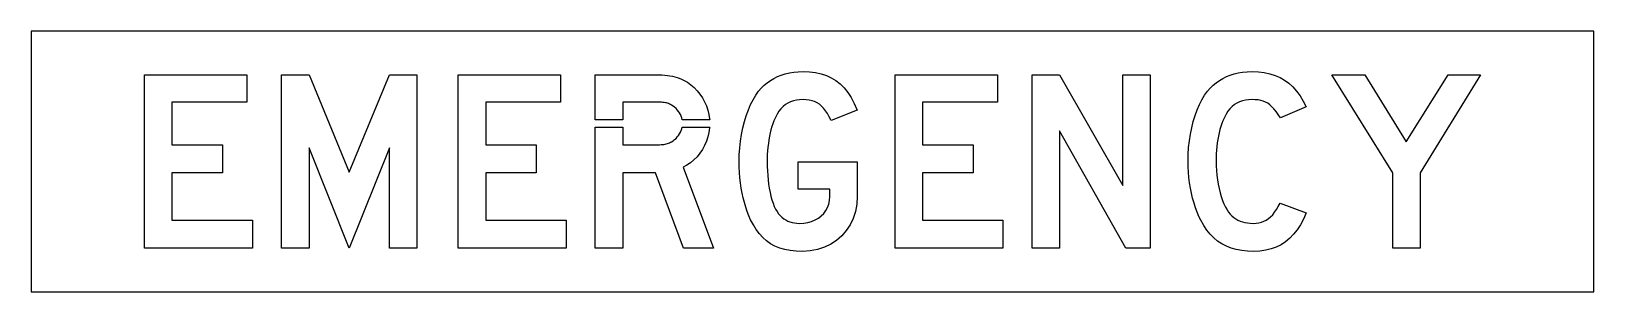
# Model space of a CAD drawing. Extents: x 0 to 108, y 0 to 18.
import ezdxf

# ---------------------------------------------------------------- set-up
doc = ezdxf.new("R2010")
doc.units = 0
doc.layers.add('CUT', color=7, linetype='Continuous')
doc.layers.add('OUTSIDE', color=1, linetype='Continuous')

msp = doc.modelspace()

# ---------------------------------------------------------------- linework, layer by layer
at = {"layer": 'CUT'}
for points in [[(56.334, 4.2228), (56.0208, 3.8628), (55.662, 3.5496), (55.26, 3.2856), (54.8208, 3.0732), (54.3456, 2.9184), (53.8392, 2.8224), (53.3052, 2.79), (52.8672, 2.8032), (52.4604, 2.8464), (52.0824, 2.9184), (51.7308, 3.0204), (51.4056, 3.1524), (51.1044, 3.3156), (50.826, 3.5112), (50.5692, 3.738), (50.3328, 3.9972), (50.1132, 4.29), (49.9116, 4.6176), (49.7256, 4.9788), (49.6044, 5.2512), (49.4916, 5.538), (49.3872, 5.8404), (49.2936, 6.156), (49.2096, 6.4836), (49.1364, 6.8208), (49.0728, 7.1676), (49.0212, 7.5204), (48.9792, 7.8804), (48.9504, 8.244), (48.9324, 8.6112), (48.9252, 8.9784), (48.9372, 9.462), (48.9696, 9.9396), (49.0236, 10.4112), (49.0968, 10.872), (49.1892, 11.3196), (49.2996, 11.7528), (49.4256, 12.1668), (49.5684, 12.5592), (49.7256, 12.9288), (49.896, 13.2708), (50.0784, 13.5828), (50.2728, 13.8636), (50.4588, 14.076), (50.6556, 14.2704), (50.8656, 14.4468), (51.0888, 14.6052), (51.324, 14.7456), (51.5736, 14.868), (51.8352, 14.9724), (52.11, 15.0576), (52.3992, 15.1248), (52.7004, 15.1716), (53.0172, 15.2004), (53.3472, 15.21), (53.7948, 15.1944), (54.2124, 15.1452), (54.6012, 15.0624), (54.9636, 14.9436), (55.3008, 14.7888), (55.6152, 14.5944), (55.9068, 14.3616), (56.1792, 14.088), (56.4312, 13.7712), (56.6676, 13.4124), (56.8872, 13.008), (57.0936, 12.558), (55.284, 11.8416), (55.1568, 12.0912), (55.0296, 12.3132), (54.8976, 12.51), (54.7632, 12.6816), (54.6216, 12.828), (54.4728, 12.9528), (54.3156, 13.0548), (54.1488, 13.1364), (53.9688, 13.1976), (53.7768, 13.2408), (53.5704, 13.266), (53.3472, 13.2732), (53.112, 13.2648), (52.89, 13.2372), (52.6812, 13.1916), (52.4856, 13.1256), (52.302, 13.0392), (52.1316, 12.9312), (51.9708, 12.8016), (51.822, 12.6504), (51.6828, 12.474), (51.5544, 12.2748), (51.4356, 12.0504), (51.3252, 11.7996), (51.2544, 11.6136), (51.1896, 11.4132), (51.1296, 11.1996), (51.0744, 10.9752), (51.0264, 10.7412), (50.9832, 10.5), (50.9472, 10.2528), (50.9172, 10.0008), (50.8932, 9.7452), (50.8764, 9.4896), (50.8656, 9.2328), (50.862, 8.9784), (50.8668, 8.664), (50.88, 8.3496), (50.9016, 8.04), (50.9316, 7.734), (50.9688, 7.4364), (51.0156, 7.1472), (51.0696, 6.8688), (51.1308, 6.6024), (51.2004, 6.3504), (51.2772, 6.114), (51.3612, 5.8944), (51.4524, 5.6952), (51.5508, 5.5344), (51.6552, 5.3892), (51.768, 5.2596), (51.8868, 5.1444), (52.014, 5.0436), (52.1472, 4.9584), (52.2876, 4.8864), (52.434, 4.8276), (52.5888, 4.7832), (52.7508, 4.7508), (52.9188, 4.7328), (53.094, 4.7268), (53.3916, 4.7424), (53.6736, 4.788), (53.9388, 4.8624), (54.1824, 4.9632), (54.4056, 5.0904), (54.6048, 5.2416), (54.7788, 5.4168), (54.9252, 5.6124), (55.0416, 5.8272), (55.128, 6.0612), (55.1808, 6.312), (55.2, 6.5784), (55.2, 7.0848), (53.01, 7.0848), (53.01, 8.9784), (57.0936, 8.9784), (57.0936, 6.5784), (57.0612, 6.0444), (56.9652, 5.538), (56.8104, 5.0628), (56.598, 4.6236)], [(87.2532, 3.9684), (86.9844, 3.6924), (86.694, 3.4524), (86.3844, 3.2496), (86.052, 3.084), (85.698, 2.9556), (85.3236, 2.8632), (84.9252, 2.808), (84.5052, 2.79), (84.0756, 2.8032), (83.6724, 2.8464), (83.2932, 2.9172), (82.938, 3.0192), (82.6056, 3.15), (82.2948, 3.3108), (82.0044, 3.5028), (81.7356, 3.7248), (81.4848, 3.9792), (81.2532, 4.266), (81.0396, 4.5852), (80.8416, 4.9368), (80.7096, 5.2092), (80.586, 5.4996), (80.4732, 5.8056), (80.37, 6.1272), (80.2764, 6.4608), (80.1948, 6.8052), (80.124, 7.1604), (80.0652, 7.5228), (80.0184, 7.8912), (79.9848, 8.2656), (79.9644, 8.6424), (79.9572, 9.0216), (79.968, 9.4944), (79.9992, 9.9648), (80.0496, 10.4292), (80.1204, 10.8852), (80.2092, 11.328), (80.316, 11.7576), (80.4396, 12.1692), (80.5812, 12.5616), (80.7396, 12.9288), (80.9124, 13.2708), (81.102, 13.5828), (81.3048, 13.8636), (81.4908, 14.076), (81.6876, 14.2704), (81.8976, 14.4468), (82.1208, 14.6052), (82.356, 14.7456), (82.6056, 14.868), (82.8672, 14.9724), (83.142, 15.0576), (83.4312, 15.1248), (83.7324, 15.1716), (84.0492, 15.2004), (84.3792, 15.21), (84.8172, 15.1944), (85.23, 15.1464), (85.6152, 15.066), (85.9776, 14.952), (86.316, 14.8032), (86.6316, 14.6208), (86.9268, 14.4036), (87.2016, 14.1504), (87.4572, 13.86), (87.696, 13.5336), (87.9192, 13.17), (88.1256, 12.768), (86.358, 12.0108), (86.1948, 12.2472), (86.0412, 12.4548), (85.8948, 12.6348), (85.7508, 12.7872), (85.608, 12.9156), (85.4628, 13.0212), (85.3128, 13.1052), (85.1544, 13.1712), (84.984, 13.218), (84.8004, 13.2504), (84.6, 13.2684), (84.3792, 13.2732), (84.144, 13.2648), (83.922, 13.2372), (83.7132, 13.1916), (83.5176, 13.1256), (83.334, 13.0392), (83.1636, 12.9312), (83.0028, 12.8016), (82.854, 12.6504), (82.7148, 12.474), (82.5864, 12.2748), (82.4676, 12.0504), (82.3572, 11.7996), (82.2864, 11.6148), (82.2216, 11.4156), (82.1616, 11.2056), (82.1064, 10.986), (82.0584, 10.7568), (82.0152, 10.5216), (81.9792, 10.2792), (81.9492, 10.032), (81.9252, 9.7812), (81.9084, 9.528), (81.8976, 9.2748), (81.894, 9.0216), (81.9012, 8.6952), (81.918, 8.3712), (81.948, 8.0508), (81.9876, 7.7364), (82.0392, 7.4292), (82.1004, 7.1316), (82.17, 6.846), (82.2504, 6.5724), (82.3392, 6.3156), (82.4352, 6.0744), (82.5408, 5.8536), (82.6524, 5.6532), (82.7604, 5.502), (82.8744, 5.3652), (82.9944, 5.2416), (83.1216, 5.1312), (83.2572, 5.0352), (83.4, 4.9524), (83.5512, 4.8828), (83.7132, 4.8264), (83.8836, 4.782), (84.066, 4.7508), (84.258, 4.7328), (84.4632, 4.7268), (84.6588, 4.7352), (84.846, 4.7616), (85.0248, 4.8072), (85.1964, 4.8708), (85.3596, 4.9548), (85.5156, 5.058), (85.6644, 5.1816), (85.8072, 5.3256), (85.9428, 5.49), (86.0736, 5.6772), (86.1972, 5.8848), (86.316, 6.1152), (88.1256, 5.442), (87.9372, 5.0184), (87.7296, 4.632), (87.5016, 4.2816)], [(14.9052, 13.1052), (9.726, 13.1052), (9.726, 10.158), (13.2204, 10.158), (13.2204, 8.2212), (9.726, 8.2212), (9.726, 4.9368), (15.2844, 4.9368), (15.2844, 3), (7.8312, 3), (7.8312, 15), (14.9052, 15)], [(19.2, 9.9468), (19.2, 3), (17.3052, 3), (17.3052, 15), (19.2, 15), (21.9792, 8.2632), (24.7584, 15), (26.652, 15), (26.652, 3), (24.7584, 3), (24.7584, 9.9468), (21.9792, 3)], [(31.41, 13.1052), (31.41, 10.158), (34.9044, 10.158), (34.9044, 8.2212), (31.41, 8.2212), (31.41, 4.9368), (36.9684, 4.9368), (36.9684, 3), (29.5152, 3), (29.5152, 15), (36.5892, 15), (36.5892, 13.1052)], [(44.8044, 12.3576), (44.7348, 12.4656), (44.6544, 12.5676), (44.5656, 12.6624), (44.4696, 12.7488), (44.364, 12.8268), (44.2524, 12.8952), (44.1804, 12.9348), (44.1132, 12.9684), (44.046, 12.9984), (43.9776, 13.0236), (43.9068, 13.0452), (43.8312, 13.0632), (43.7484, 13.0776), (43.6572, 13.0884), (43.554, 13.0956), (43.4376, 13.1016), (43.3056, 13.104), (43.158, 13.1052), (40.884, 13.1052), (40.884, 11.8826), (38.9892, 11.8826), (38.9892, 15), (42.9468, 15), (43.1724, 14.9976), (43.3872, 14.9928), (43.59, 14.982), (43.7844, 14.9676), (43.9692, 14.9472), (44.1468, 14.9208), (44.3172, 14.8884), (44.4816, 14.85), (44.64, 14.8044), (44.7948, 14.7516), (44.946, 14.6904), (45.0948, 14.6208), (45.3516, 14.4792), (45.594, 14.3088), (45.822, 14.112), (46.032, 13.8924), (46.2228, 13.6524), (46.3944, 13.3944), (46.5432, 13.122), (46.6692, 12.8376), (46.77, 12.5424), (46.8444, 12.2424), (46.89, 11.9376), (46.8926, 11.8826), (44.9869, 11.8826), (44.9868, 11.8836), (44.9568, 12.006), (44.9172, 12.1272), (44.8656, 12.2448)], [(66.7788, 13.1052), (61.5996, 13.1052), (61.5996, 10.158), (65.094, 10.158), (65.094, 8.2212), (61.5996, 8.2212), (61.5996, 4.9368), (67.158, 4.9368), (67.158, 3), (59.7048, 3), (59.7048, 15), (66.7788, 15)], [(69.1788, 3), (69.1788, 15), (71.0736, 15), (75.4524, 7.3368), (75.4524, 15), (77.3472, 15), (77.3472, 3), (75.6624, 3), (71.0736, 11.1264), (71.0736, 3)], [(89.8944, 15), (92.1684, 15), (95.0316, 10.368), (97.9368, 15), (100.1688, 15), (96, 8.2212), (96, 3), (94.1052, 3), (94.1052, 8.2212)], [(40.884, 11.3806), (40.884, 10.158), (43.158, 10.158), (43.2972, 10.1592), (43.4232, 10.1616), (43.536, 10.1676), (43.638, 10.1748), (43.7304, 10.1856), (43.8156, 10.2), (43.8948, 10.218), (43.968, 10.2384), (44.04, 10.2648), (44.1096, 10.2948), (44.1804, 10.3284), (44.2524, 10.368), (44.364, 10.4364), (44.4696, 10.5144), (44.5656, 10.6008), (44.6544, 10.6956), (44.7348, 10.7976), (44.8044, 10.9056), (44.8656, 11.0184), (44.9172, 11.136), (44.9568, 11.256), (44.9868, 11.3796), (44.9869, 11.3806), (46.8929, 11.3806), (46.89, 11.316), (46.8432, 11.004), (46.77, 10.6956), (46.668, 10.3968), (46.5408, 10.1076), (46.3896, 9.8316), (46.2144, 9.5712), (46.0188, 9.33), (45.804, 9.1092), (45.57, 8.9124), (45.3192, 8.742), (45.0528, 8.6004), (47.1576, 3), (45.0948, 3), (43.158, 8.2212), (40.884, 8.2212), (40.884, 3), (38.9892, 3), (38.9892, 11.3806)]]:
    msp.add_lwpolyline(points, close=True, dxfattribs=at)
at = {"layer": 'OUTSIDE'}
msp.add_lwpolyline([(0, 0), (108, 0), (108, 18), (0, 18)], close=True, dxfattribs=at)

doc.saveas('drawing.dxf')
